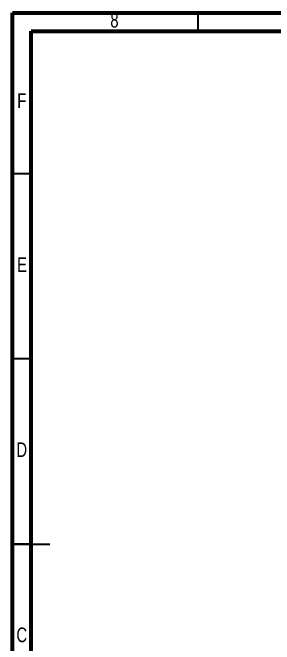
# Model space of a CAD drawing. Header units: millimetres. Extents: x 15 to 415, y 5 to 292.
# Drawn here: x 15 to 85.6, y 121.4 to 292 of the extents above; entities that cross this region are included whole.
import ezdxf

# ---------------------------------------------------------------- set-up
doc = ezdxf.new("R2010")
doc.units = ezdxf.units.MM
doc.styles.add('SLDTEXTSTYLE0', font='TXT', dxfattribs={"width": 0.75})

msp = doc.modelspace()

# ---------------------------------------------------------------- linework, layer by layer
at = {"color": 7, "linetype": 'Continuous', "lineweight": 70}
for p, q in [((15, 5), (15, 292)), ((15, 292), (415, 292)), ((20, 10), (20, 287)), ((20, 287), (410, 287))]:
    msp.add_line(p, q, dxfattribs=at)
at = {"color": 7, "linetype": 'Continuous', "lineweight": 35}
for p, q in [((65, 287), (65, 292)), ((20, 248.5), (15, 248.5)), ((20, 198.5), (15, 198.5)), ((15, 148.5), (25, 148.5)), ((20, 148.5), (15, 148.5))]:
    msp.add_line(p, q, dxfattribs=at)

# ---------------------------------------------------------------- texts
at = {"color": 7, "linetype": 'Continuous', "lineweight": 0, "char_height": 3.969, "attachment_point": 2, "style": 'SLDTEXTSTYLE0'}
for s, insert in [('8', (42.46, 291.965)), ('F', (17.458, 270.215)), ('E', (17.508, 225.965)), ('D', (17.453, 175.965)), ('C', (17.459, 125.965))]:
    msp.add_mtext(s, dxfattribs=dict(at, insert=insert))

doc.saveas('drawing.dxf')
